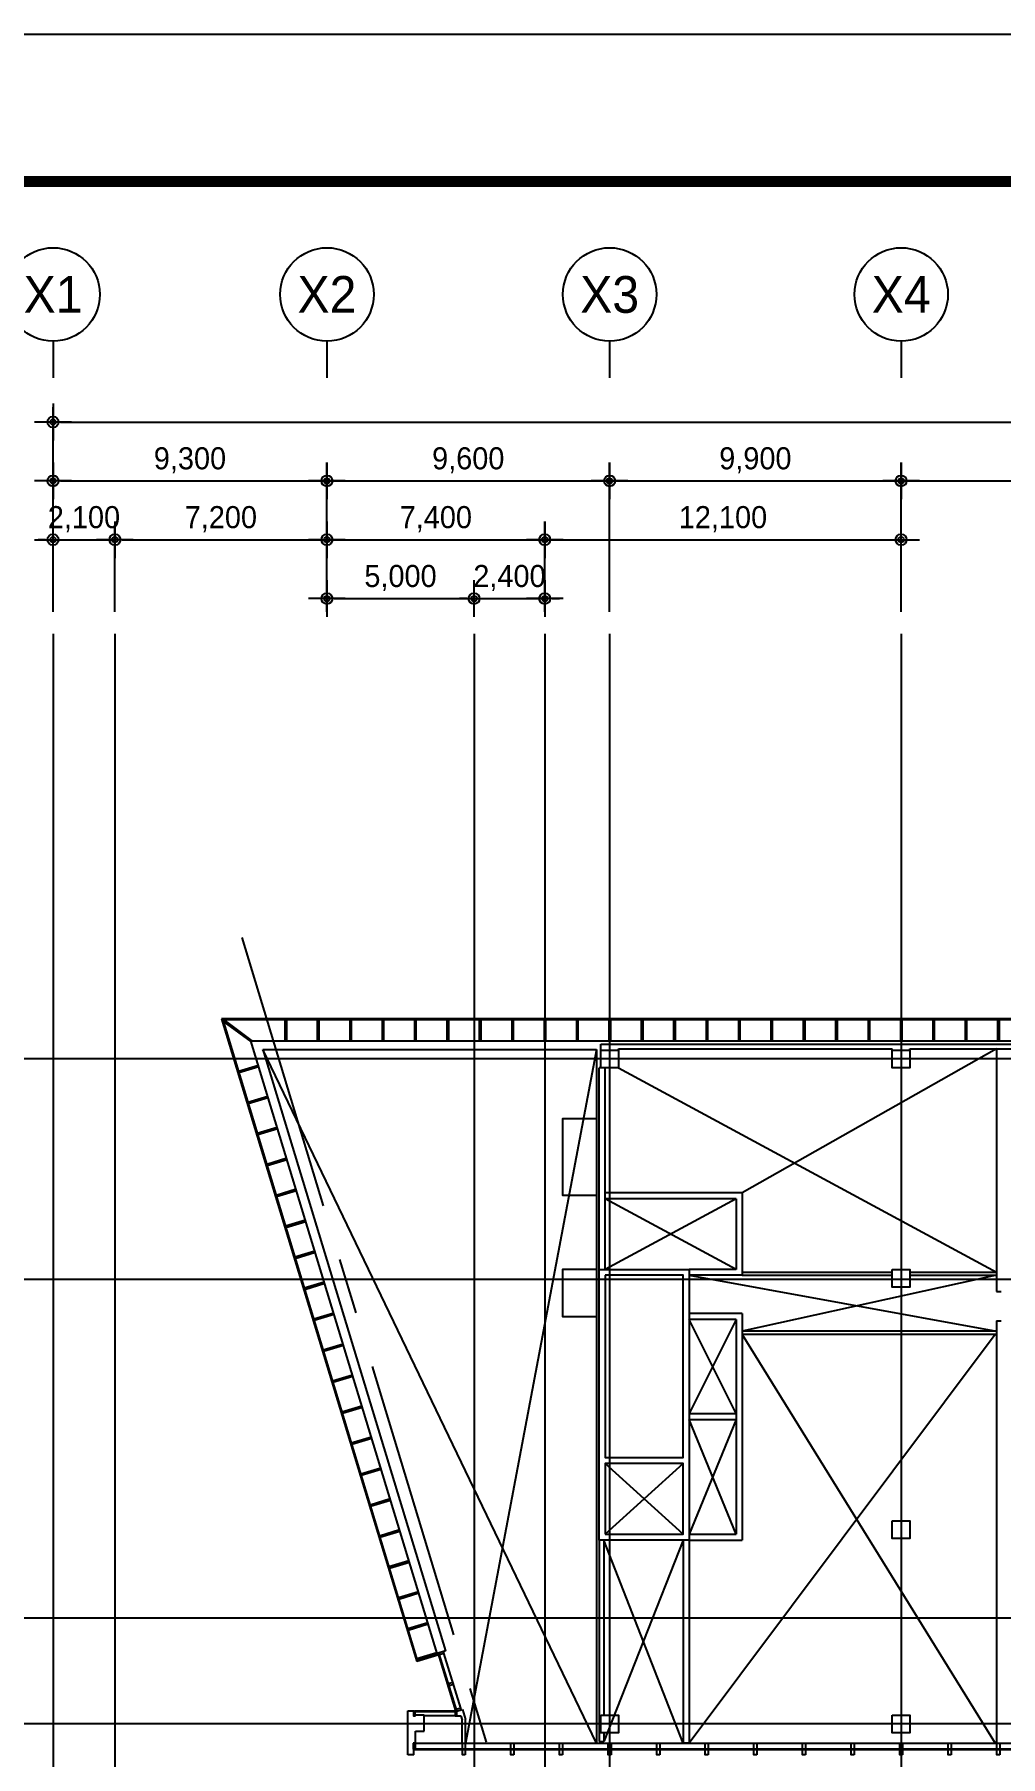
# Model space of a CAD drawing. Header units: metres. Extents: x 630750 to 860239, y 578133 to 726633.
# Drawn here: x 678874 to 711680, y 668101 to 726633 of the extents above; entities that cross this region are included whole.
import ezdxf
from ezdxf.enums import TextEntityAlignment as Align

# ---------------------------------------------------------------- set-up
doc = ezdxf.new("R2010")
doc.units = ezdxf.units.M
doc.header["$LTSCALE"] = 300
doc.linetypes.add('CENTER', pattern=[50.8, 31.75, -6.35, 6.35, -6.35])
doc.layers.get('Defpoints').update_dxf_attribs({"color": 8})
for name, color, linetype in [('001dmp-FORM', 7, 'Continuous'), ('A-AL', 6, 'Continuous'), ('A-CEN-1', 1, 'Continuous'), ('A-CON', 2, 'Continuous'), ('A-DIM', 7, 'Continuous'), ('A-GRID-DIMS', 14, 'Continuous'), ('A-HAT-1', 9, 'Continuous'), ('A-WAL-BLK', 3, 'Continuous'), ('A-WAL-DW', 7, 'Continuous'), ('A-WALL-CONC', 2, 'Continuous'), ('A-WIN-GLASS', 4, 'Continuous'), ('AL', 4, 'Continuous'), ('DIM', 7, 'Continuous'), ('STL1', 4, 'Continuous'), ('외장그레이팅', 4, 'Continuous'), ('프레임', 5, 'Continuous')]:
    doc.layers.add(name, color=color, linetype=linetype)
doc.styles.add('TEXT(돋음)', font='')
doc.styles.add('돋움', font='')
doc.styles.get('TEXT(돋음)').set_extended_font_data('Dotum')
doc.styles.get('돋움').set_extended_font_data('Dotum')
doc.dimstyles.new('DIM250', dxfattribs={"dimscale": 250, "dimtxt": 3, "dimasz": 1, "dimexe": 2, "dimexo": 3, "dimgap": 1, "dimtad": 1, "dimdec": 0, "dimzin": 0, "dimdsep": 46, "dimlunit": 6, "dimtxsty": 'TEXT(돋음)', "dimblk": 'Z_DOT', "dimcen": 2.5, "dimdle": 2, "dimclrd": 256, "dimclre": 256, "dimclrt": 3, "dimadec": 0, "dimazin": 0, "dimtfac": 1, "dimtdec": 0, "dimtix": 1, "dimtmove": 2, "dimatfit": 3, "dimldrblk": 'Z_DOT', "dimfxl": 1, "dimtolj": 1, "dimtzin": 0, "dimarcsym": 0})

# ---------------------------------------------------------------- blocks, each defined once
blk = doc.blocks.new('Z_DOT')
at = {"layer": 'DIM', "color": 7}
for p, q in [((0, -2.5), (0, 2.5)), ((-2.5, 0), (2.5, 0))]:
    blk.add_line(p, q, dxfattribs=at)
for radius in [0.75, 0.375]:
    blk.add_circle((0, 0), radius, dxfattribs=at)
blk = doc.blocks.new('*D20')
at = {"layer": 'A-DIM', "lineweight": -2, "transparency": 16777216}
for p, q in [((679504, 707009), (679504, 713959)), ((770504, 707009), (770504, 713959)), ((679754, 713459), (770254, 713459))]:
    blk.add_line(p, q, dxfattribs=at)
at = {"layer": 'Defpoints', "color": 0, "transparency": 16777216}
for p in [(770504, 713459), (679504, 706259), (770504, 706259)]:
    blk.add_point(p, dxfattribs=at)
at = {"layer": 'A-DIM', "lineweight": -2, "transparency": 16777216, "xscale": 250, "yscale": 250, "zscale": 250, "rotation": 180}
blk.add_blockref('Z_DOT', (679504, 713459), dxfattribs=at)
at = {"layer": 'A-DIM', "lineweight": -2, "transparency": 16777216, "xscale": 250, "yscale": 250, "zscale": 250}
blk.add_blockref('Z_DOT', (770504, 713459), dxfattribs=at)
at = {"layer": 'A-DIM', "color": 3, "transparency": 16777216, "insert": (725004, 714157), "char_height": 750, "attachment_point": 5, "style": 'TEXT(돋음)'}
blk.add_mtext('\\A1;91,000', dxfattribs=at)
blk = doc.blocks.new('*D22')
at = {"layer": 'A-DIM', "lineweight": -2, "transparency": 16777216}
for p, q in [((679504, 707009), (679504, 711959)), ((688804, 707009), (688804, 711959)), ((679754, 711459), (688554, 711459))]:
    blk.add_line(p, q, dxfattribs=at)
at = {"layer": 'Defpoints', "color": 0, "transparency": 16777216}
for p in [(688804, 711459), (679504, 706259), (688804, 706259)]:
    blk.add_point(p, dxfattribs=at)
at = {"layer": 'A-DIM', "lineweight": -2, "transparency": 16777216, "xscale": 250, "yscale": 250, "zscale": 250, "rotation": 180}
blk.add_blockref('Z_DOT', (679504, 711459), dxfattribs=at)
at = {"layer": 'A-DIM', "lineweight": -2, "transparency": 16777216, "xscale": 250, "yscale": 250, "zscale": 250}
blk.add_blockref('Z_DOT', (688804, 711459), dxfattribs=at)
at = {"layer": 'A-DIM', "color": 3, "transparency": 16777216, "insert": (684154, 712157), "char_height": 750, "attachment_point": 5, "style": 'TEXT(돋음)'}
blk.add_mtext('\\A1;9,300', dxfattribs=at)
blk = doc.blocks.new('*D23')
at = {"layer": 'A-DIM', "lineweight": -2, "transparency": 16777216}
for p, q in [((688804, 707009), (688804, 711959)), ((698404, 707009), (698404, 711959)), ((689054, 711459), (698154, 711459))]:
    blk.add_line(p, q, dxfattribs=at)
at = {"layer": 'Defpoints', "color": 0, "transparency": 16777216}
for p in [(698404, 711459), (688804, 706259), (698404, 706259)]:
    blk.add_point(p, dxfattribs=at)
at = {"layer": 'A-DIM', "lineweight": -2, "transparency": 16777216, "xscale": 250, "yscale": 250, "zscale": 250, "rotation": 180}
blk.add_blockref('Z_DOT', (688804, 711459), dxfattribs=at)
at = {"layer": 'A-DIM', "lineweight": -2, "transparency": 16777216, "xscale": 250, "yscale": 250, "zscale": 250}
blk.add_blockref('Z_DOT', (698404, 711459), dxfattribs=at)
at = {"layer": 'A-DIM', "color": 3, "transparency": 16777216, "insert": (693604, 712157), "char_height": 750, "attachment_point": 5, "style": 'TEXT(돋음)'}
blk.add_mtext('\\A1;9,600', dxfattribs=at)
blk = doc.blocks.new('*D24')
at = {"layer": 'A-DIM', "lineweight": -2, "transparency": 16777216}
for p, q in [((698404, 707009), (698404, 711959)), ((708304, 707009), (708304, 711959)), ((698654, 711459), (708054, 711459))]:
    blk.add_line(p, q, dxfattribs=at)
at = {"layer": 'Defpoints', "color": 0, "transparency": 16777216}
for p in [(708304, 711459), (698404, 706259), (708304, 706259)]:
    blk.add_point(p, dxfattribs=at)
at = {"layer": 'A-DIM', "lineweight": -2, "transparency": 16777216, "xscale": 250, "yscale": 250, "zscale": 250, "rotation": 180}
blk.add_blockref('Z_DOT', (698404, 711459), dxfattribs=at)
at = {"layer": 'A-DIM', "lineweight": -2, "transparency": 16777216, "xscale": 250, "yscale": 250, "zscale": 250}
blk.add_blockref('Z_DOT', (708304, 711459), dxfattribs=at)
at = {"layer": 'A-DIM', "color": 3, "transparency": 16777216, "insert": (703354, 712157), "char_height": 750, "attachment_point": 5, "style": 'TEXT(돋음)'}
blk.add_mtext('\\A1;9,900', dxfattribs=at)
blk = doc.blocks.new('*D25')
at = {"layer": 'A-DIM', "lineweight": -2, "transparency": 16777216}
for p, q in [((708304, 707009), (708304, 711959)), ((718204, 707009), (718204, 711959)), ((708554, 711459), (717954, 711459))]:
    blk.add_line(p, q, dxfattribs=at)
at = {"layer": 'Defpoints', "color": 0, "transparency": 16777216}
for p in [(718204, 711459), (708304, 706259), (718204, 706259)]:
    blk.add_point(p, dxfattribs=at)
at = {"layer": 'A-DIM', "lineweight": -2, "transparency": 16777216, "xscale": 250, "yscale": 250, "zscale": 250, "rotation": 180}
blk.add_blockref('Z_DOT', (708304, 711459), dxfattribs=at)
at = {"layer": 'A-DIM', "lineweight": -2, "transparency": 16777216, "xscale": 250, "yscale": 250, "zscale": 250}
blk.add_blockref('Z_DOT', (718204, 711459), dxfattribs=at)
at = {"layer": 'A-DIM', "color": 3, "transparency": 16777216, "insert": (713254, 712157), "char_height": 750, "attachment_point": 5, "style": 'TEXT(돋음)'}
blk.add_mtext('\\A1;9,900', dxfattribs=at)
blk = doc.blocks.new('*D42')
at = {"layer": 'A-DIM', "lineweight": -2, "transparency": 16777216}
for p, q in [((688804, 707009), (688804, 709959)), ((689054, 709459), (695954, 709459)), ((696204, 707009), (696204, 709959))]:
    blk.add_line(p, q, dxfattribs=at)
at = {"layer": 'Defpoints', "color": 0, "transparency": 16777216}
for p in [(696204, 709459), (688804, 706259), (696204, 706259)]:
    blk.add_point(p, dxfattribs=at)
at = {"layer": 'A-DIM', "lineweight": -2, "transparency": 16777216, "xscale": 250, "yscale": 250, "zscale": 250, "rotation": 180}
blk.add_blockref('Z_DOT', (688804, 709459), dxfattribs=at)
at = {"layer": 'A-DIM', "lineweight": -2, "transparency": 16777216, "xscale": 250, "yscale": 250, "zscale": 250}
blk.add_blockref('Z_DOT', (696204, 709459), dxfattribs=at)
at = {"layer": 'A-DIM', "color": 3, "transparency": 16777216, "insert": (692504, 710157), "char_height": 750, "attachment_point": 5, "style": 'TEXT(돋음)'}
blk.add_mtext('\\A1;7,400', dxfattribs=at)
blk = doc.blocks.new('*D43')
at = {"layer": 'A-DIM', "lineweight": -2, "transparency": 16777216}
for p, q in [((696204, 707009), (696204, 709959)), ((696454, 709459), (708054, 709459)), ((708304, 707009), (708304, 709959))]:
    blk.add_line(p, q, dxfattribs=at)
at = {"layer": 'Defpoints', "color": 0, "transparency": 16777216}
for p in [(708304, 709459), (696204, 706259), (708304, 706259)]:
    blk.add_point(p, dxfattribs=at)
at = {"layer": 'A-DIM', "lineweight": -2, "transparency": 16777216, "xscale": 250, "yscale": 250, "zscale": 250, "rotation": 180}
blk.add_blockref('Z_DOT', (696204, 709459), dxfattribs=at)
at = {"layer": 'A-DIM', "lineweight": -2, "transparency": 16777216, "xscale": 250, "yscale": 250, "zscale": 250}
blk.add_blockref('Z_DOT', (708304, 709459), dxfattribs=at)
at = {"layer": 'A-DIM', "color": 3, "transparency": 16777216, "insert": (702254, 710157), "char_height": 750, "attachment_point": 5, "style": 'TEXT(돋음)'}
blk.add_mtext('\\A1;12,100', dxfattribs=at)
blk = doc.blocks.new('*U11')
blk.add_line((0, 5), (0, 0))
blk.add_circle((0, 11.35), 6.35)
at = {"color": 3, "style": '돋움'}
blk.add_attdef('NO', text='', height=5, dxfattribs=at).set_placement((0, 11.35), align=Align.MIDDLE_CENTER)
blk = doc.blocks.new('*D62')
at = {"layer": 'A-DIM', "lineweight": -2, "transparency": 16777216}
for p, q in [((679254, 709459), (679004, 709459)), ((679504, 707009), (679504, 709959)), ((679504, 709459), (681604, 709459)), ((681604, 707009), (681604, 709959)), ((681854, 709459), (682104, 709459))]:
    blk.add_line(p, q, dxfattribs=at)
at = {"layer": 'Defpoints', "color": 0, "transparency": 16777216}
for p in [(681604, 709459), (679504, 706259), (681604, 706259)]:
    blk.add_point(p, dxfattribs=at)
at = {"layer": 'A-DIM', "lineweight": -2, "transparency": 16777216, "xscale": 250, "yscale": 250, "zscale": 250}
blk.add_blockref('Z_DOT', (679504, 709459), dxfattribs=at)
at = {"layer": 'A-DIM', "lineweight": -2, "transparency": 16777216, "xscale": 250, "yscale": 250, "zscale": 250, "rotation": 180}
blk.add_blockref('Z_DOT', (681604, 709459), dxfattribs=at)
at = {"layer": 'A-DIM', "color": 3, "transparency": 16777216, "insert": (680554, 710157), "char_height": 750, "attachment_point": 5, "style": 'TEXT(돋음)'}
blk.add_mtext('\\A1;2,100', dxfattribs=at)
blk = doc.blocks.new('*D63')
at = {"layer": 'A-DIM', "lineweight": -2, "transparency": 16777216}
for p, q in [((681604, 707009), (681604, 709959)), ((681854, 709459), (688554, 709459)), ((688804, 707009), (688804, 709959))]:
    blk.add_line(p, q, dxfattribs=at)
at = {"layer": 'Defpoints', "color": 0, "transparency": 16777216}
for p in [(688804, 709459), (681604, 706259), (688804, 706259)]:
    blk.add_point(p, dxfattribs=at)
at = {"layer": 'A-DIM', "lineweight": -2, "transparency": 16777216, "xscale": 250, "yscale": 250, "zscale": 250, "rotation": 180}
blk.add_blockref('Z_DOT', (681604, 709459), dxfattribs=at)
at = {"layer": 'A-DIM', "lineweight": -2, "transparency": 16777216, "xscale": 250, "yscale": 250, "zscale": 250}
blk.add_blockref('Z_DOT', (688804, 709459), dxfattribs=at)
at = {"layer": 'A-DIM', "color": 3, "transparency": 16777216, "insert": (685204, 710157), "char_height": 750, "attachment_point": 5, "style": 'TEXT(돋음)'}
blk.add_mtext('\\A1;7,200', dxfattribs=at)
blk = doc.blocks.new('*D64')
at = {"layer": 'A-DIM', "lineweight": -2, "transparency": 16777216}
for p, q in [((688804, 707009), (688804, 707959)), ((693804, 707009), (693804, 707959)), ((689054, 707459), (693554, 707459))]:
    blk.add_line(p, q, dxfattribs=at)
at = {"layer": 'Defpoints', "color": 0, "transparency": 16777216}
for p in [(693804, 707459), (688804, 706259), (693804, 706259)]:
    blk.add_point(p, dxfattribs=at)
at = {"layer": 'A-DIM', "lineweight": -2, "transparency": 16777216, "xscale": 250, "yscale": 250, "zscale": 250, "rotation": 180}
blk.add_blockref('Z_DOT', (688804, 707459), dxfattribs=at)
at = {"layer": 'A-DIM', "lineweight": -2, "transparency": 16777216, "xscale": 250, "yscale": 250, "zscale": 250}
blk.add_blockref('Z_DOT', (693804, 707459), dxfattribs=at)
at = {"layer": 'A-DIM', "color": 3, "transparency": 16777216, "insert": (691304, 708157), "char_height": 750, "attachment_point": 5, "style": 'TEXT(돋음)'}
blk.add_mtext('\\A1;5,000', dxfattribs=at)
blk = doc.blocks.new('*D65')
at = {"layer": 'A-DIM', "lineweight": -2, "transparency": 16777216}
for p, q in [((693804, 707009), (693804, 707959)), ((696204, 707009), (696204, 707959)), ((693554, 707459), (693304, 707459)), ((693804, 707459), (696204, 707459)), ((696454, 707459), (696704, 707459))]:
    blk.add_line(p, q, dxfattribs=at)
at = {"layer": 'Defpoints', "color": 0, "transparency": 16777216}
for p in [(696204, 707459), (693804, 706259), (696204, 706259)]:
    blk.add_point(p, dxfattribs=at)
at = {"layer": 'A-DIM', "lineweight": -2, "transparency": 16777216, "xscale": 250, "yscale": 250, "zscale": 250}
blk.add_blockref('Z_DOT', (693804, 707459), dxfattribs=at)
at = {"layer": 'A-DIM', "lineweight": -2, "transparency": 16777216, "xscale": 250, "yscale": 250, "zscale": 250, "rotation": 180}
blk.add_blockref('Z_DOT', (696204, 707459), dxfattribs=at)
at = {"layer": 'A-DIM', "color": 3, "transparency": 16777216, "insert": (695004, 708157), "char_height": 750, "attachment_point": 5, "style": 'TEXT(돋음)'}
blk.add_mtext('\\A1;2,400', dxfattribs=at)
blk = doc.blocks.new('xref-sheet(건축)')
at = {"layer": '001dmp-FORM', "color": 30}
blk.add_lwpolyline([(8410, 5940), (0, 5940), (0, 0), (8410, 0)], close=True, dxfattribs=at)
at = {"layer": '001dmp-FORM', "const_width": 15}
blk.add_lwpolyline([(300, 200), (300, 5740), (8210, 5740), (8210, 200)], close=True, dxfattribs=at)

msp = doc.modelspace()

# ---------------------------------------------------------------- linework, layer by layer
for points in [[(693505, 668160.4), (693405, 668160.4), (693405, 668560.4), (693505, 668560.4)], [(695155, 668160.4), (695055, 668160.4), (695055, 668560.4), (695155, 668560.4)], [(696805, 668160.4), (696705, 668160.4), (696705, 668560.4), (696805, 668560.4)], [(698455, 668160.4), (698355, 668160.4), (698355, 668560.4), (698455, 668560.4)], [(700105, 668160.4), (700005, 668160.4), (700005, 668560.4), (700105, 668560.4)], [(701755, 668160.4), (701655, 668160.4), (701655, 668560.4), (701755, 668560.4)], [(703405, 668160.4), (703305, 668160.4), (703305, 668560.4), (703405, 668560.4)], [(705055, 668160.4), (704955, 668160.4), (704955, 668560.4), (705055, 668560.4)], [(706705, 668160.4), (706605, 668160.4), (706605, 668560.4), (706705, 668560.4)], [(708355, 668160.4), (708255, 668160.4), (708255, 668560.4), (708355, 668560.4)], [(710005, 668160.4), (709905, 668160.4), (709905, 668560.4), (710005, 668560.4)], [(711655, 668160.4), (711555, 668160.4), (711555, 668560.4), (711655, 668560.4)]]:
    msp.add_lwpolyline(points, close=True)
at = {"layer": 'A-AL', "ltscale": 3}
msp.add_line((686631.4, 692130.4), (697955, 692130.4), dxfattribs=at)
for points in [[(686631.4, 692130.4), (692833, 671692.9), (692545.4, 671605.6), (686226.3, 692430.2), (771124.4, 692430.2), (771124.4, 608070.5), (750312.2, 614385.8), (750399.2, 614672.9), (770824.4, 608475), (770824.4, 649010.2)], [(686631.4, 692130.4), (692833, 671692.9), (692545.4, 671605.6), (686226.3, 692430.2), (771124.4, 692430.2), (771124.4, 608070.5), (750312.2, 614385.8), (750399.2, 614672.9), (770824.4, 608475), (770824.4, 649010.2)], [(697954.4, 692130.2), (697954.4, 668560.3)]]:
    msp.add_lwpolyline(points, dxfattribs=at)
at = {"layer": 'A-CEN-1', "linetype": 'Continuous'}
for p, q in [((679504.4, 706258.8), (679504.4, 627125.8)), ((681604.4, 706258.8), (681604.4, 627125.8)), ((693804.4, 706258.8), (693804.4, 634531.9)), ((696204.4, 706258.8), (696204.4, 636401.3)), ((698404.4, 706258.8), (698404.4, 667379.2)), ((708304.4, 706258.8), (708304.4, 647115.6)), ((795684.5, 691810.2), (657202.6, 691810.2)), ((795684.5, 684310.2), (657202.6, 684310.2)), ((795684.5, 672810.2), (657202.6, 672810.2)), ((795684.5, 669210.2), (657202.6, 669210.2))]:
    msp.add_line(p, q, dxfattribs=at)
at = {"layer": 'A-CEN-1', "linetype": 'CENTER'}
msp.add_line((685914.2, 695937.9), (695233.8, 665224.8), dxfattribs=at)
at = {"layer": 'A-CON'}
for points in [[(698104.4, 692110.2), (698704.4, 692110.2), (698704.4, 691510.2), (698104.4, 691510.2)], [(708004.4, 692110.2), (708604.4, 692110.2), (708604.4, 691510.2), (708004.4, 691510.2)], [(708004.4, 684660.2), (708604.4, 684660.2), (708604.4, 684060.2), (708004.4, 684060.2)], [(708004.4, 676110.2), (708604.4, 676110.2), (708604.4, 675510.2), (708004.4, 675510.2)], [(698104.4, 669510.2), (698704.4, 669510.2), (698704.4, 668910.2), (698104.4, 668910.2)], [(708004.4, 669510.2), (708604.4, 669510.2), (708604.4, 668910.2), (708004.4, 668910.2)]]:
    msp.add_lwpolyline(points, close=True, dxfattribs=at)
at = {"layer": 'A-HAT-1', "color": 8}
for p, q in [((697954.4, 668560.3), (686630.9, 692130.2)), ((697954.4, 692130.2), (693509.2, 668560.4)), ((702704.4, 687060.6), (698254.4, 684660.6)), ((702704.4, 684660.6), (698254.4, 687060.6)), ((700904.4, 678060.2), (698254.4, 675660.2)), ((700904.4, 675660.2), (698254.4, 678060.2)), ((700904.4, 668560.2), (698204.4, 675460.2)), ((700904.4, 675460.2), (698204.4, 668610.2))]:
    msp.add_line(p, q, dxfattribs=at)
at = {"layer": 'A-HAT-1'}
for p, q in [((711544.4, 692160.4), (702904.4, 687260.2)), ((698704.4, 691510.2), (711544.4, 684570.2)), ((701104.4, 684460.2, 0), (711544.4, 682560.2, 0)), ((711544.4, 684460.2), (702904.4, 682560.2, 0)), ((711494.4, 682450.2, 0), (701104.4, 668560.4)), ((702904.4, 682450.2, 0), (711494.4, 668560.4, 0))]:
    msp.add_line(p, q, dxfattribs=at)
at = {"layer": 'A-HAT-1', "color": 8}
for points in [[(702704.4, 679760.3), (701104.4, 682960.2)], [(702704.4, 682960.2), (701104.4, 679760.2)], [(702704.4, 679560.3), (701104.4, 675660.2)], [(702704.4, 675660.3), (701104.4, 679560.2)]]:
    msp.add_lwpolyline(points, dxfattribs=at)
at = {"layer": 'A-WAL-BLK'}
for p, q in [((711544.4, 692160.4), (711544.4, 683910.2)), ((698054.4, 684660.2), (698054.4, 691510.2)), ((698254.4, 691510.2), (698054.4, 691510.2)), ((698254.4, 684660.2), (698254.4, 691510.2)), ((702904.4, 687260.2), (698254.4, 687260.2)), ((702904.4, 687260.2), (702904.4, 684460.2)), ((702704.4, 687060.2), (698254.4, 687060.2)), ((702704.4, 687060.2), (702704.4, 684660.2, 0)), ((702704.4, 684660.2, 0), (701104.4, 684660.2, 0)), ((702904.4, 684460.2, 0), (701104.4, 684460.2, 0)), ((711544.4, 683910.2), (711704.4, 683910.2)), ((702904.4, 683160.2, 0), (701104.4, 683160.2, 0)), ((702904.4, 683160.2), (702904.4, 675460.2)), ((702704.4, 682960.2, 0), (701104.4, 682960.2, 0)), ((702704.4, 682960.2, 0), (702704.4, 675660.2)), ((711544.4, 682910.2), (711704.4, 682910.2)), ((711544.4, 682910.2), (711544.4, 668560.4)), ((701104.4, 679760.2), (702704.4, 679760.2)), ((701104.4, 679560.2), (702704.4, 679560.2)), ((700904.4, 675460.2), (700904.4, 668560.2)), ((701104.4, 675660.2), (702704.4, 675660.2)), ((701104.4, 675460.2), (701104.4, 668560.2)), ((701104.4, 675460.2), (702904.4, 675460.2)), ((701104.4, 668560.2), (700904.4, 668560.2))]:
    msp.add_line(p, q, dxfattribs=at)
at = {"layer": 'A-WAL-DW'}
for p, q in [((698104.4, 692310.2), (771004.4, 692310.2)), ((698104.4, 692310.2), (771004.4, 692310.2)), ((698104.4, 692110.2), (698104.4, 692310.2)), ((698704.4, 692160.2), (708004.4, 692160.2)), ((698705, 692110.4), (698705, 692160.4)), ((708004.4, 692110.2), (708004.4, 692160.2)), ((708604.4, 692160.2), (717904.4, 692160.2)), ((708604.4, 692110.2), (708604.4, 692160.2)), ((702904.4, 684570.2, 0), (708004.4, 684570.2, 0)), ((702904.4, 684460.2, 0), (708004.4, 684460.2, 0)), ((708604.4, 684570.2, 0), (711544.4, 684570.2)), ((708604.4, 684460.2, 0), (711544.4, 684460.2)), ((711544.4, 682560.2, 0), (702904.4, 682560.2, 0)), ((711544.4, 682450.2, 0), (702904.4, 682450.2, 0))]:
    msp.add_line(p, q, dxfattribs=at)
at = {"layer": 'A-WALL-CONC'}
for p, q in [((698054.4, 675460.2), (698054.4, 668610.2)), ((698204.4, 675460.2), (698204.4, 669510.2)), ((698054.4, 668610.2), (698204.4, 668610.2)), ((698204.4, 668910.2), (698204.4, 668610.2))]:
    msp.add_line(p, q, dxfattribs=at)
for points in [[(698054.4, 684660.2), (701104.4, 684660.2), (701104.4, 675460.2), (698054.4, 675460.2), (698054.4, 684660.2)], [(698254.4, 684460.2), (698254.4, 678260.2), (700904.4, 678260.2), (700904.4, 684460.2), (698254.4, 684460.2)], [(698254.4, 675660.2), (700904.4, 675660.2), (700904.4, 678060.2), (698254.4, 678060.2), (698254.4, 675660.2)]]:
    msp.add_lwpolyline(points, dxfattribs=at)
at = {"layer": 'A-WIN-GLASS'}
for p, q in [((692621.6, 671597.4), (692598.7, 671590.4)), ((693184.4, 669660.2), (692598.7, 671590.4)), ((693211.2, 669654.4), (692621.6, 671597.4)), ((691774.4, 669660.2), (693184.4, 669660.2)), ((691774.4, 669636.2), (691774.4, 669660.2)), ((691774.4, 669636.2), (693154.4, 669636.2)), ((693207.3, 669667.2), (693184.4, 669660.2)), ((693184.4, 669636.2), (693184.4, 669660.2)), ((691774.4, 668360.4), (735074.4, 668360.4)), ((691774.4, 668360.4), (691774.4, 668336.4)), ((691774.4, 668336.4), (735074.4, 668336.4))]:
    msp.add_line(p, q, dxfattribs=at)
at = {"layer": 'A-WIN-GLASS', "color": 9}
for p, q in [((693347.9, 669741.2), (692779.6, 671614)), ((693154.4, 669480.2), (692104.4, 669480.2)), ((691811.9, 668560.4), (735074.4, 668560.4))]:
    msp.add_line(p, q, dxfattribs=at)
at = {"layer": 'A-WIN-GLASS', "color": 7}
for points in [[(697954.4, 689781.1), (696804.4, 689781.1), (696804.4, 687181.1), (697954.4, 687181.1)], [(697954.4, 684660.2), (696804.4, 684660.2), (696804.4, 683060.2), (697954.4, 683060.2)]]:
    msp.add_lwpolyline(points, dxfattribs=at)
at = {"layer": 'A-WIN-GLASS'}
for points in [[(692779.6, 671614), (692762.2, 671671.4), (692612.9, 671626.1), (692630.4, 671568.7)], [(693100.1, 670557.9), (693082.7, 670615.3), (692933.3, 670570), (692950.7, 670512.6)], [(691804.4, 669636.2), (691744.4, 669636.2), (691744.4, 669480.2), (691804.4, 669480.2)], [(693214.4, 669636.2), (693154.4, 669636.2), (693154.4, 669480.2), (693214.4, 669480.2)], [(693365.3, 669683.8), (693347.9, 669741.2), (693198.6, 669695.9), (693216.1, 669638.5)], [(691736.9, 668560.4), (691736.9, 668360.4), (691811.9, 668360.4), (691811.9, 668560.4)]]:
    msp.add_lwpolyline(points, close=True, dxfattribs=at)
at = {"layer": 'AL'}
for p, q in [((693365.3, 669683.8), (693406.7, 669696.3)), ((693406.7, 669696.3), (693509.2, 669358.6)), ((692104.4, 669504.2), (691804.4, 669504.2)), ((692104.4, 668960.2), (692104.4, 669504.2)), ((693214.4, 669480.3), (693357.3, 669480.3)), ((693357.3, 669480.3), (693399.2, 669342.3)), ((693399.2, 668560.4), (693399.2, 669342.3)), ((693509.2, 668560.4), (693509.2, 669358.6)), ((691811.9, 668560.4), (691811.9, 668960.2)), ((691811.9, 668960.2), (692104.4, 668960.2))]:
    msp.add_line(p, q, dxfattribs=at)
at = {"layer": 'STL1'}
for p, q in [((691554.4, 669660.3), (691761.4, 669660.3)), ((691554.4, 668160.3), (691554.4, 669660.3)), ((691761.4, 669660.3), (691761.4, 669636.3)), ((691761.4, 668160.3), (691554.4, 668160.3)), ((691761.4, 668160.3), (691761.4, 668360.4))]:
    msp.add_line(p, q, dxfattribs=at)
at = {"layer": '외장그레이팅'}
for p, q in [((685228.2, 693170.2, 0), (691854.5, 671333.3, 0)), ((771864.4, 693170.2, 0), (685228.2, 693170.2, 0)), ((685268.7, 693140.2, 0), (691874.5, 671370.7, 0)), ((771834.4, 693140.2, 0), (685268.7, 693140.2, 0)), ((692572.7, 671551.2, 0), (691854.5, 671333.3, 0)), ((692564, 671579.9, 0), (691874.5, 671370.7, 0)), ((692564, 671579.9, 0), (692572.7, 671551.2, 0))]:
    msp.add_line(p, q, dxfattribs=at)
at = {"layer": '프레임'}
for p, q in [((686238.5, 692390, 0), (685280.9, 693100.1, 0)), ((686268.2, 692430.2, 0), (685310.7, 693140.2, 0)), ((687379.4, 693140.2, 0), (687379.4, 692430.2, 0)), ((687379.4, 693140.2), (687379.4, 692430.2)), ((687429.4, 693140.2, 0), (687429.4, 692430.2, 0)), ((687429.4, 693140.2), (687429.4, 692430.2)), ((688479.4, 693140.2, 0), (688479.4, 692430.2, 0)), ((688529.4, 693140.2, 0), (688529.4, 692430.2, 0)), ((689579.4, 693140.2, 0), (689579.4, 692430.2, 0)), ((689629.4, 693140.2, 0), (689629.4, 692430.2, 0)), ((690679.4, 693140.2, 0), (690679.4, 692430.2, 0)), ((690729.4, 693140.2, 0), (690729.4, 692430.2, 0)), ((691779.4, 693140.2, 0), (691779.4, 692430.2, 0)), ((691829.4, 693140.2, 0), (691829.4, 692430.2, 0)), ((692879.4, 693140.2, 0), (692879.4, 692430.2, 0)), ((692929.4, 693140.2, 0), (692929.4, 692430.2, 0)), ((693979.4, 693140.2, 0), (693979.4, 692430.2, 0)), ((694029.4, 693140.2, 0), (694029.4, 692430.2, 0)), ((695079.4, 693140.2, 0), (695079.4, 692430.2, 0)), ((695129.4, 693140.2, 0), (695129.4, 692430.2, 0)), ((696179.4, 693140.2, 0), (696179.4, 692430.2, 0)), ((696229.4, 693140.2, 0), (696229.4, 692430.2, 0)), ((697279.4, 693140.2, 0), (697279.4, 692430.2, 0)), ((697329.4, 693140.2, 0), (697329.4, 692430.2, 0)), ((698379.4, 693140.2, 0), (698379.4, 692430.2, 0)), ((698429.4, 693140.2, 0), (698429.4, 692430.2, 0)), ((699479.4, 693140.2, 0), (699479.4, 692430.2, 0)), ((699529.4, 693140.2, 0), (699529.4, 692430.2, 0)), ((700579.4, 693140.2, 0), (700579.4, 692430.2, 0)), ((700629.4, 693140.2, 0), (700629.4, 692430.2, 0)), ((701679.4, 693140.2, 0), (701679.4, 692430.2, 0)), ((701729.4, 693140.2, 0), (701729.4, 692430.2, 0)), ((702779.4, 693140.2, 0), (702779.4, 692430.2, 0)), ((702829.4, 693140.2, 0), (702829.4, 692430.2, 0)), ((703879.4, 693140.2, 0), (703879.4, 692430.2, 0)), ((703929.4, 693140.2, 0), (703929.4, 692430.2, 0)), ((704979.4, 693140.2, 0), (704979.4, 692430.2, 0)), ((705029.4, 693140.2, 0), (705029.4, 692430.2, 0)), ((706079.4, 693140.2, 0), (706079.4, 692430.2, 0)), ((706129.4, 693140.2, 0), (706129.4, 692430.2, 0)), ((707179.4, 693140.2, 0), (707179.4, 692430.2, 0)), ((707229.4, 693140.2, 0), (707229.4, 692430.2, 0)), ((708279.4, 693140.2, 0), (708279.4, 692430.2, 0)), ((708329.4, 693140.2, 0), (708329.4, 692430.2, 0)), ((709379.4, 693140.2, 0), (709379.4, 692430.2, 0)), ((709429.4, 693140.2, 0), (709429.4, 692430.2, 0)), ((710479.4, 693140.2, 0), (710479.4, 692430.2, 0)), ((710529.4, 693140.2, 0), (710529.4, 692430.2, 0)), ((711579.4, 693140.2, 0), (711579.4, 692430.2, 0)), ((711629.4, 693140.2, 0), (711629.4, 692430.2, 0)), ((686480.7, 691592, 0), (685801.1, 691385.7, 0)), ((686495.2, 691544.1, 0), (685815.6, 691337.9, 0)), ((686800.1, 690539.4, 0), (686120.5, 690333.1, 0)), ((686814.6, 690491.5, 0), (686135, 690285.3, 0)), ((687119.5, 689486.8, 0), (686439.9, 689280.5, 0)), ((687119.5, 689486.8, 0), (686439.9, 689280.5, 0)), ((687134, 689438.9, 0), (686454.4, 689232.7, 0)), ((687134, 689438.9, 0), (686454.4, 689232.7, 0)), ((687438.9, 688434.1, 0), (686759.3, 688227.9, 0)), ((687453.4, 688386.3, 0), (686773.8, 688180.1, 0)), ((687758.3, 687381.5, 0), (687078.7, 687175.3, 0)), ((687772.8, 687333.7, 0), (687093.2, 687127.5, 0)), ((688077.7, 686328.9, 0), (687398.1, 686122.7, 0)), ((688092.2, 686281.1, 0), (687412.6, 686074.9, 0)), ((688397.1, 685276.3, 0), (687717.5, 685070.1, 0)), ((688397.1, 685276.3, 0), (687717.5, 685070.1, 0)), ((688411.6, 685228.5, 0), (687732, 685022.3, 0)), ((688411.6, 685228.5, 0), (687732, 685022.3, 0)), ((688716.5, 684223.7, 0), (688036.9, 684017.5, 0)), ((688731, 684175.9, 0), (688051.4, 683969.7, 0)), ((689035.9, 683171.1, 0), (688356.3, 682964.9, 0)), ((689050.4, 683123.3, 0), (688370.8, 682917, 0)), ((689355.3, 682118.5, 0), (688675.7, 681912.3, 0)), ((689369.8, 682070.7, 0), (688690.2, 681864.4, 0)), ((689674.7, 681065.9, 0), (688995.1, 680859.7, 0)), ((689689.2, 681018.1, 0), (689009.6, 680811.8, 0)), ((689994.1, 680013.3, 0), (689314.5, 679807.1, 0)), ((690008.6, 679965.4, 0), (689329, 679759.2, 0)), ((690313.5, 678960.7, 0), (689633.9, 678754.5, 0)), ((690328.1, 678912.8, 0), (689648.4, 678706.6, 0)), ((690632.9, 677908.1, 0), (689953.3, 677701.9, 0)), ((690647.5, 677860.2, 0), (689967.9, 677654, 0)), ((690952.3, 676855.5, 0), (690272.7, 676649.3, 0)), ((690966.9, 676807.6, 0), (690287.3, 676601.4, 0)), ((691271.7, 675802.9, 0), (690592.1, 675596.6, 0)), ((691286.3, 675755, 0), (690606.7, 675548.8, 0)), ((691591.2, 674750.3, 0), (690911.5, 674544, 0)), ((691605.7, 674702.4, 0), (690926.1, 674496.2, 0)), ((691910.6, 673697.7, 0), (691231, 673491.4, 0)), ((691925.1, 673649.8, 0), (691245.5, 673443.6, 0)), ((692230, 672645, 0), (691550.4, 672438.8, 0)), ((692244.5, 672597.2, 0), (691564.9, 672391, 0)), ((692539.6, 671624.8, 0), (691860, 671418.5, 0)), ((692554.1, 671576.9, 0), (691874.5, 671370.7, 0))]:
    msp.add_line(p, q, dxfattribs=at)

# ---------------------------------------------------------------- block references
at = {"xscale": 24.99999125985778, "yscale": 24.9999912364292, "zscale": 24.99999123690949}
msp.add_blockref('xref-sheet(건축)', (630750, 578132.8), dxfattribs=at)
at = {"layer": 'A-GRID-DIMS', "xscale": 250, "yscale": 250, "zscale": 250}
for p, values in [((679506.4, 714958.8), {'NO': 'X1'}), ((688806.4, 714958.8), {'NO': 'X2'}), ((698406.4, 714958.8), {'NO': 'X3'}), ((708306.4, 714958.8), {'NO': 'X4'})]:
    msp.add_blockref('*U11', p, dxfattribs=at).add_auto_attribs(values)

# ---------------------------------------------------------------- dimensions: what is measured, and where the dimension line sits
at = {"layer": 'A-DIM'}
for base, p1, p2, picture, middle in [((770504.4, 713458.8), (679504.4, 706258.8), (770504.4, 706258.8), '*D20', (725004.4, 714156.6)), ((698404.4, 711458.8), (688804.4, 706258.8), (698404.4, 706258.8), '*D23', (693604.4, 712156.6)), ((708304.4, 711458.8), (698404.4, 706258.8), (708304.4, 706258.8), '*D24', (703354.4, 712156.6)), ((718204.4, 711458.8), (708304.4, 706258.8), (718204.4, 706258.8), '*D25', (713254.4, 712156.6)), ((681604.4, 709458.8), (679504.4, 706258.8), (681604.4, 706258.8), '*D62', (680554.4, 710156.6)), ((688804.4, 709458.8), (681604.4, 706258.8), (688804.4, 706258.8), '*D63', (685204.4, 710156.6)), ((696204.4, 709458.8), (688804.4, 706258.8), (696204.4, 706258.8), '*D42', (692504.4, 710156.6)), ((708304.4, 709458.8), (696204.4, 706258.8), (708304.4, 706258.8), '*D43', (702254.4, 710156.6)), ((693804.4, 707458.8), (688804.4, 706258.8), (693804.4, 706258.8), '*D64', (691304.4, 708156.6)), ((696204.4, 707458.8), (693804.4, 706258.8), (696204.4, 706258.8), '*D65', (695004.4, 708156.6))]:
    dim = msp.add_linear_dim(base=base, p1=p1, p2=p2, dimstyle='DIM250', dxfattribs=at)
    dim.commit()
    dim.dimension.update_dxf_attribs({"geometry": picture, "text_midpoint": middle})
dim = msp.add_aligned_dim(p1=(679504.4, 706258.8), p2=(688804.4, 706258.8), distance=5200, dimstyle='DIM250', dxfattribs=at)
dim.commit()
dim.dimension.update_dxf_attribs({"geometry": '*D22', "text_midpoint": (684154.4, 712156.6)})

doc.saveas('drawing.dxf')
